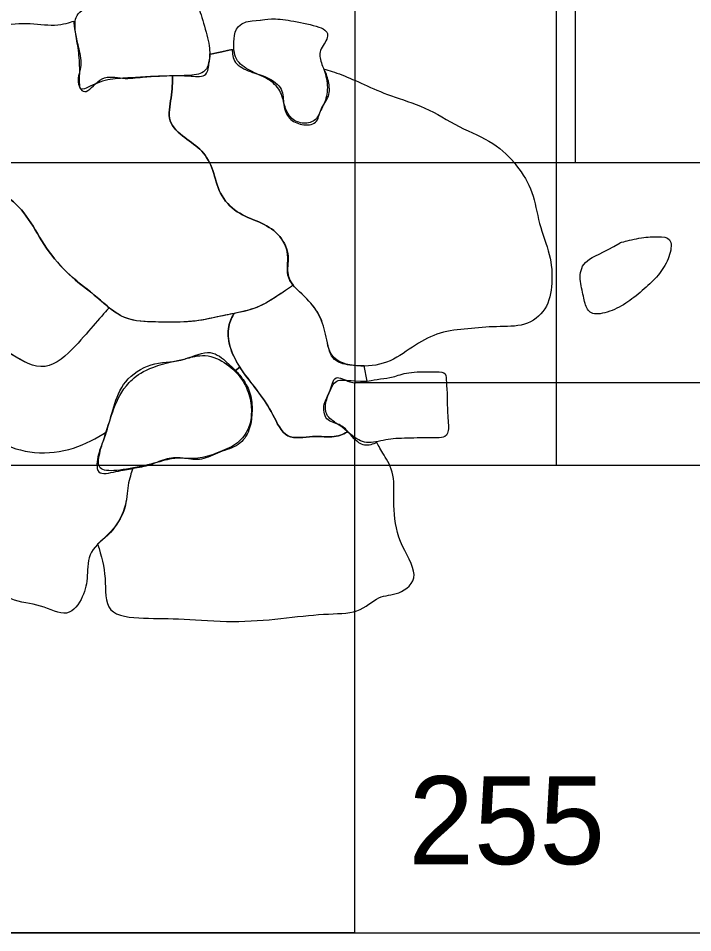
# Model space of a CAD drawing. Extents: x -271.8 to -179.5, y -302.5 to -251.
# Drawn here: x -241.528 to -238.466, y -282.5 to -278.345 of the extents above; entities that cross this region are included whole.
import ezdxf

# ---------------------------------------------------------------- set-up
doc = ezdxf.new("R2010")
doc.units = 0
for name, color, linetype in [('Limits of Excavation', 7, 'Continuous'), ('Quadrat Boundaries', 7, 'Continuous'), ('Quadrat Boundaries 1981 Field School', 7, 'Continuous'), ('Quadrat Numbers', 7, 'Continuous'), ('Smokehouse Dairy Outline', 7, 'Continuous'), ('Stone', 7, 'Continuous')]:
    doc.layers.add(name, color=color, linetype=linetype)

msp = doc.modelspace()

# ---------------------------------------------------------------- linework, layer by layer
at = {"layer": 'Limits of Excavation'}
msp.add_lwpolyline([(-222.4, -262), (-260, -262), (-260, -274.5), (-260.5, -274.5), (-260.5, -280.5), (-260, -280.5), (-260, -282.5), (-230, -282.5)], dxfattribs=at)
at = {"layer": 'Quadrat Boundaries'}
for p, q in [((-240, -272), (-240, -280)), ((-240, -282.5), (-240, -280)), ((-240, -280), (-232, -280)), ((-240, -282.5), (-242, -282.5)), ((-240, -282.5), (-232, -282.5))]:
    msp.add_line(p, q, dxfattribs=at)
at = {"layer": 'Quadrat Boundaries 1981 Field School'}
for points in [[(-239, -272), (-243.5, -272), (-243.5, -279), (-239, -279)], [(-238.25, -272), (-239, -272), (-239, -279), (-238.25, -279)]]:
    msp.add_lwpolyline(points, dxfattribs=at)
at = {"layer": 'Smokehouse Dairy Outline'}
msp.add_line((-239.084, -280.3753), (-227.084, -280.3753), dxfattribs=at)
msp.add_lwpolyline([(-239.084, -264.3753), (-255.084, -264.3753), (-255.084, -280.3753), (-239.084, -280.3753)], close=True, dxfattribs=at)
at = {"layer": 'Stone'}
for p, q in [((-240.5224, -279.9296), (-240.542, -279.9453)), ((-240.542, -279.9453), (-240.5224, -279.9296)), ((-239.9442, -279.9934), (-239.9573, -279.9246))]:
    msp.add_line(p, q, dxfattribs=at)
for points, degree in [([(-241.0963, -278.2572), (-241.1877, -278.2841), (-241.2684, -278.311), (-241.2737, -278.3863), (-241.2576, -278.4669), (-241.2469, -278.5583), (-241.2522, -278.6605), (-241.2415, -278.6766), (-241.1447, -278.6228), (-241.0533, -278.6174), (-240.9619, -278.6121), (-240.8705, -278.6067), (-240.7576, -278.6067), (-240.677, -278.5959), (-240.6609, -278.5422), (-240.6555, -278.4777), (-240.6877, -278.3648), (-240.7146, -278.268), (-240.7684, -278.2411), (-240.8598, -278.2035), (-240.9135, -278.182), (-241.0318, -278.2089), (-241.0963, -278.2572), (-241.0963, -278.2572), (-241.0963, -278.2572)], 3), ([(-240.4297, -278.354), (-240.5372, -278.354), (-240.5533, -278.4454), (-240.548, -278.5368), (-240.4781, -278.5852), (-240.3921, -278.6174), (-240.3329, -278.6712), (-240.3222, -278.7411), (-240.2953, -278.8002), (-240.2415, -278.8271), (-240.177, -278.8164), (-240.1555, -278.7626), (-240.1233, -278.7035), (-240.1233, -278.6174), (-240.1555, -278.5422), (-240.1663, -278.4938), (-240.1125, -278.4293), (-240.134, -278.3863), (-240.2684, -278.3594), (-240.3652, -278.3433), (-240.4297, -278.354), (-240.4297, -278.354), (-240.4297, -278.354)], 3), ([(-240.2795, -279.5577), (-240.3006, -279.5725), (-240.3559, -279.6101), (-240.4515, -279.6694), (-240.5855, -279.6923), (-240.7365, -279.7276), (-240.8889, -279.7252), (-241.0552, -279.7227), (-241.1667, -279.61), (-241.2963, -279.518), (-241.4061, -279.3908), (-241.4772, -279.2536), (-241.5729, -279.1479), (-241.6873, -279.1075), (-241.8034, -279.0953), (-241.9228, -279.0499), (-241.9783, -278.9308), (-242.061, -278.8187), (-242.0451, -278.6698), (-241.988, -278.5305), (-241.8882, -278.4108), (-241.755, -278.3846), (-241.6303, -278.3815), (-241.4901, -278.3604), (-241.3587, -278.3857), (-241.2901, -278.3627), (-241.2771, -278.3574)], 3), ([(-241.2771, -278.3574), (-241.2765, -278.367), (-241.271, -278.4077), (-241.2573, -278.4686), (-241.2357, -278.5616), (-241.2697, -278.6343), (-241.2238, -278.7079), (-241.1515, -278.5962), (-241.0531, -278.6241), (-240.9623, -278.6104), (-240.8849, -278.6073), (-240.8419, -278.6055), (-240.8274, -278.6052)], 3), ([(-240.8274, -278.6052), (-240.8055, -278.6048), (-240.756, -278.6052), (-240.6693, -278.6159), (-240.6623, -278.5493), (-240.6574, -278.5187), (-240.6562, -278.5077)], 3), ([(-240.8274, -278.6052), (-240.8055, -278.6048), (-240.756, -278.6052), (-240.6693, -278.6159), (-240.6623, -278.5493), (-240.6574, -278.5187), (-240.6562, -278.5077)], 3), ([(-240.6562, -278.5077), (-240.6228, -278.5005), (-240.5894, -278.4933), (-240.556, -278.486)], 2), ([(-240.6562, -278.5077), (-240.6228, -278.5005), (-240.5894, -278.4933), (-240.556, -278.486)], 2), ([(-240.556, -278.486), (-240.557, -278.5053), (-240.5547, -278.549), (-240.4739, -278.591), (-240.3958, -278.6089), (-240.3214, -278.6638), (-240.3281, -278.7398), (-240.3019, -278.805), (-240.2429, -278.8325), (-240.1669, -278.8294), (-240.1606, -278.7552), (-240.1111, -278.7025), (-240.1167, -278.628), (-240.1331, -278.5893), (-240.1395, -278.5756)], 3), ([(-240.556, -278.486), (-240.557, -278.5053), (-240.5547, -278.549), (-240.4739, -278.591), (-240.3958, -278.6089), (-240.3214, -278.6638), (-240.3281, -278.7398), (-240.3019, -278.805), (-240.2429, -278.8325), (-240.1669, -278.8294), (-240.1606, -278.7552), (-240.1111, -278.7025), (-240.1167, -278.628), (-240.1331, -278.5893), (-240.1395, -278.5756)], 3), ([(-240.1395, -278.5756), (-240.1177, -278.5816), (-240.0609, -278.5991), (-239.9602, -278.6445), (-239.8409, -278.6991), (-239.6812, -278.7439), (-239.5274, -278.8421), (-239.3632, -278.9072), (-239.2613, -279.0123), (-239.1865, -279.1317), (-239.1675, -279.2776), (-239.1085, -279.42), (-239.1001, -279.5501), (-239.1251, -279.673), (-239.2238, -279.7481), (-239.3573, -279.7436), (-239.4869, -279.7552), (-239.6161, -279.7682), (-239.7242, -279.8253), (-239.8362, -279.9113), (-239.9717, -279.9344), (-240.1112, -279.9034), (-240.1287, -279.7907), (-240.1545, -279.6949), (-240.2231, -279.6074), (-240.3213, -279.5315), (-240.2924, -279.4145), (-240.3431, -279.32), (-240.4334, -279.2676), (-240.5389, -279.2328), (-240.6195, -279.143), (-240.6397, -279.0343), (-240.6903, -278.9411), (-240.772, -278.891), (-240.8568, -278.8162), (-240.8312, -278.7059), (-240.8278, -278.6338), (-240.8274, -278.6052)], 3), ([(-240.1395, -278.5756), (-240.1177, -278.5816), (-240.0609, -278.5991), (-239.9602, -278.6445), (-239.8409, -278.6991), (-239.6812, -278.7439), (-239.5274, -278.8421), (-239.3632, -278.9072), (-239.2613, -279.0123), (-239.1865, -279.1317), (-239.1675, -279.2776), (-239.1085, -279.42), (-239.1001, -279.5501), (-239.1251, -279.673), (-239.2238, -279.7481), (-239.3573, -279.7436), (-239.4869, -279.7552), (-239.6161, -279.7682), (-239.7242, -279.8253), (-239.8362, -279.9113), (-239.9717, -279.9344), (-240.1112, -279.9034), (-240.1287, -279.7907), (-240.1545, -279.6949), (-240.2231, -279.6074), (-240.3213, -279.5315), (-240.2924, -279.4145), (-240.3431, -279.32), (-240.4334, -279.2676), (-240.5389, -279.2328), (-240.6195, -279.143), (-240.6397, -279.0343), (-240.6903, -278.9411), (-240.772, -278.891), (-240.8568, -278.8162), (-240.8312, -278.7059), (-240.8278, -278.6338), (-240.8274, -278.6052)], 3), ([(-240.8274, -278.6052), (-240.8278, -278.6338), (-240.8312, -278.7059), (-240.8568, -278.8162), (-240.772, -278.891), (-240.6903, -278.9411), (-240.6397, -279.0343), (-240.6195, -279.143), (-240.5389, -279.2328), (-240.4334, -279.2676), (-240.3431, -279.32), (-240.2924, -279.4145), (-240.3147, -279.5048), (-240.2889, -279.5462), (-240.2795, -279.5577)], 3), ([(-241.8552, -279.0731), (-241.8377, -279.0805), (-241.7808, -279.0977), (-241.6873, -279.1075), (-241.5729, -279.1479), (-241.4772, -279.2536), (-241.4061, -279.3908), (-241.2963, -279.518), (-241.1916, -279.5923), (-241.1343, -279.645), (-241.1152, -279.6606)], 3), ([(-238.7954, -279.3647), (-238.876, -279.4131), (-238.962, -279.44), (-238.9835, -279.5206), (-238.962, -279.6013), (-238.9513, -279.6658), (-238.9136, -279.698), (-238.8169, -279.6712), (-238.7416, -279.6228), (-238.6663, -279.5583), (-238.6072, -279.4991), (-238.5642, -279.4185), (-238.5588, -279.3378), (-238.6233, -279.3378), (-238.6932, -279.3378), (-238.7954, -279.3647), (-238.7954, -279.3647), (-238.7954, -279.3647)], 3), ([(-241.1152, -279.6606), (-241.1252, -279.6713), (-241.1785, -279.729), (-241.2594, -279.8289), (-241.4051, -279.9657), (-241.5615, -279.8699), (-241.7054, -279.7855), (-241.8514, -279.6753), (-241.9813, -279.5623), (-242.0557, -279.468), (-242.069, -279.4108), (-242.0709, -279.4014)], 3), ([(-240.2795, -279.5577), (-240.3006, -279.5725), (-240.3559, -279.6101), (-240.4418, -279.6634), (-240.5143, -279.6795), (-240.547, -279.6861)], 3), ([(-239.9573, -279.9246), (-239.9676, -279.9248), (-240.0209, -279.9235), (-240.1112, -279.9034), (-240.1287, -279.7907), (-240.1545, -279.6949), (-240.2139, -279.6191), (-240.264, -279.5767), (-240.2795, -279.5577)], 3), ([(-241.1152, -279.6606), (-241.1252, -279.6713), (-241.1785, -279.729), (-241.2594, -279.8289), (-241.4051, -279.9657), (-241.5615, -279.8699), (-241.6832, -279.7985), (-241.7623, -279.7418), (-241.7961, -279.716)], 3), ([(-240.547, -279.6861), (-240.5581, -279.6883), (-240.6179, -279.6998), (-240.7365, -279.7276), (-240.8889, -279.7252), (-241.03, -279.723), (-241.0908, -279.6805), (-241.1152, -279.6606)], 3), ([(-241.7961, -279.716), (-241.8029, -279.7366), (-241.8174, -279.7919), (-241.8129, -279.8835), (-241.8005, -279.9827), (-241.7883, -280.0873), (-241.712, -280.1655), (-241.6261, -280.2765), (-241.4565, -280.3302), (-241.2723, -280.3076), (-241.1727, -280.2526), (-241.128, -280.2237)], 3), ([(-240.547, -279.6861), (-240.557, -279.6997), (-240.5786, -279.7401), (-240.574, -279.8377), (-240.5191, -279.9439), (-240.435, -280.0433), (-240.3707, -280.1415), (-240.3173, -280.2675), (-240.1856, -280.2379), (-240.0898, -280.2544), (-240.0438, -280.2305), (-240.0318, -280.2224)], 3), ([(-240.5224, -279.9296), (-240.5436, -279.8964), (-240.5742, -279.8333), (-240.5786, -279.7401), (-240.557, -279.6997), (-240.547, -279.6861)], 3), ([(-240.7684, -279.8916), (-240.935, -279.9238), (-241.0426, -279.9991), (-241.0963, -280.1174), (-241.134, -280.241), (-241.1662, -280.3378), (-241.1662, -280.4023), (-241.0748, -280.4023), (-240.935, -280.3754), (-240.8329, -280.3432), (-240.7845, -280.3432), (-240.7039, -280.3486), (-240.6125, -280.3163), (-240.5265, -280.2787), (-240.4781, -280.2088), (-240.4673, -280.1443), (-240.4727, -280.0636), (-240.5103, -279.983), (-240.5641, -279.9238), (-240.6662, -279.8647), (-240.7684, -279.8916), (-240.7684, -279.8916), (-240.7684, -279.8916)], 3), ([(-241.128, -280.2237), (-241.1169, -280.1896), (-241.0958, -280.1105), (-241.0546, -279.9911), (-240.9257, -279.9033), (-240.7888, -279.9107), (-240.6609, -279.8417), (-240.5852, -279.9032), (-240.5491, -279.9381), (-240.542, -279.9453)], 3), ([(-240.0318, -280.2224), (-240.0438, -280.2305), (-240.0898, -280.2544), (-240.1856, -280.2379), (-240.3173, -280.2675), (-240.3707, -280.1415), (-240.435, -280.0433), (-240.4934, -279.9743), (-240.5202, -279.9331), (-240.5224, -279.9296)], 3), ([(-240.542, -279.9453), (-240.5305, -279.9572), (-240.5009, -279.9915), (-240.4671, -280.0598), (-240.4654, -280.1393), (-240.4743, -280.216), (-240.5227, -280.2905), (-240.615, -280.3123), (-240.697, -280.3586), (-240.7738, -280.3424), (-240.8528, -280.34), (-240.9275, -280.3777), (-240.9822, -280.387), (-241.0076, -280.391)], 3), ([(-239.9458, -279.9937), (-240.0265, -279.9937), (-240.0856, -279.9776), (-240.1125, -280.0367), (-240.1394, -280.1013), (-240.1286, -280.1604), (-240.0587, -280.198), (-240.0157, -280.241), (-239.9512, -280.284), (-239.8598, -280.2572), (-239.7684, -280.2518), (-239.634, -280.2518), (-239.5964, -280.2518), (-239.5695, -280.2303), (-239.5803, -280.1389), (-239.5803, -280.0421), (-239.5856, -279.983), (-239.5856, -279.9507), (-239.6448, -279.9507), (-239.7631, -279.9507), (-239.8276, -279.9776), (-239.8813, -279.983), (-239.9458, -279.9937), (-239.9458, -279.9937), (-239.9458, -279.9937)], 3), ([(-240.0318, -280.2224), (-240.0399, -280.2131), (-240.0663, -280.186), (-240.1369, -280.1774), (-240.1465, -280.0927), (-240.1087, -280.0458), (-240.0966, -279.9558), (-240.0174, -280.0063), (-239.9715, -279.9988), (-239.9447, -279.9935), (-239.9442, -279.9934)], 3), ([(-241.0076, -280.391), (-241.0154, -280.4104), (-241.0329, -280.4628), (-241.0365, -280.5717), (-241.1023, -280.688), (-241.2153, -280.7634), (-241.2116, -280.8821), (-241.2284, -280.97), (-241.2997, -281.0777), (-241.4254, -281.0037), (-241.5642, -281.0001), (-241.6849, -280.8963), (-241.8119, -280.9265), (-241.9293, -280.9043), (-241.9557, -280.7942), (-241.9848, -280.6939), (-241.973, -280.5774), (-241.8894, -280.4975), (-241.8459, -280.3869), (-241.8952, -280.2567), (-241.8521, -280.1364), (-241.7942, -280.0837), (-241.7817, -280.0738)], 3), ([(-241.7817, -280.0738), (-241.7809, -280.0758), (-241.766, -280.1101), (-241.712, -280.1655), (-241.6261, -280.2765), (-241.4565, -280.3302), (-241.2723, -280.3076), (-241.1727, -280.2526), (-241.128, -280.2237)], 3), ([(-241.128, -280.2237), (-241.13, -280.2295), (-241.1425, -280.2664), (-241.1652, -280.3179), (-241.1819, -280.4285), (-241.0814, -280.4018), (-241.0281, -280.3941), (-241.0076, -280.391)], 3), ([(-239.8998, -280.2726), (-239.9173, -280.28), (-239.9591, -280.2949), (-240.0045, -280.2554), (-240.0265, -280.2285), (-240.0318, -280.2224)], 3), ([(-241.1679, -280.7342), (-241.1504, -280.7877), (-241.1255, -280.8853), (-241.1421, -281.0585), (-240.9565, -281.0733), (-240.7863, -281.0707), (-240.5524, -281.0925), (-240.3334, -281.0733), (-240.1344, -281.0481), (-239.9799, -281.0528), (-239.8903, -280.9622), (-239.8051, -280.9708), (-239.6936, -280.8855), (-239.8074, -280.7242), (-239.8279, -280.5551), (-239.8155, -280.4109), (-239.8717, -280.3253), (-239.8922, -280.2873), (-239.8998, -280.2726)], 3), ([(-241.0076, -280.391), (-241.0154, -280.4104), (-241.0329, -280.4628), (-241.0365, -280.5717), (-241.0915, -280.6689), (-241.152, -280.7184), (-241.1679, -280.7342)], 3)]:
    msp.add_open_spline(points, degree=degree, dxfattribs=at)

# ---------------------------------------------------------------- texts
at = {"layer": 'Quadrat Numbers'}
msp.add_text('255', height=0.4, dxfattribs=at).set_placement((-239.7564, -282.1887))

doc.saveas('drawing.dxf')
